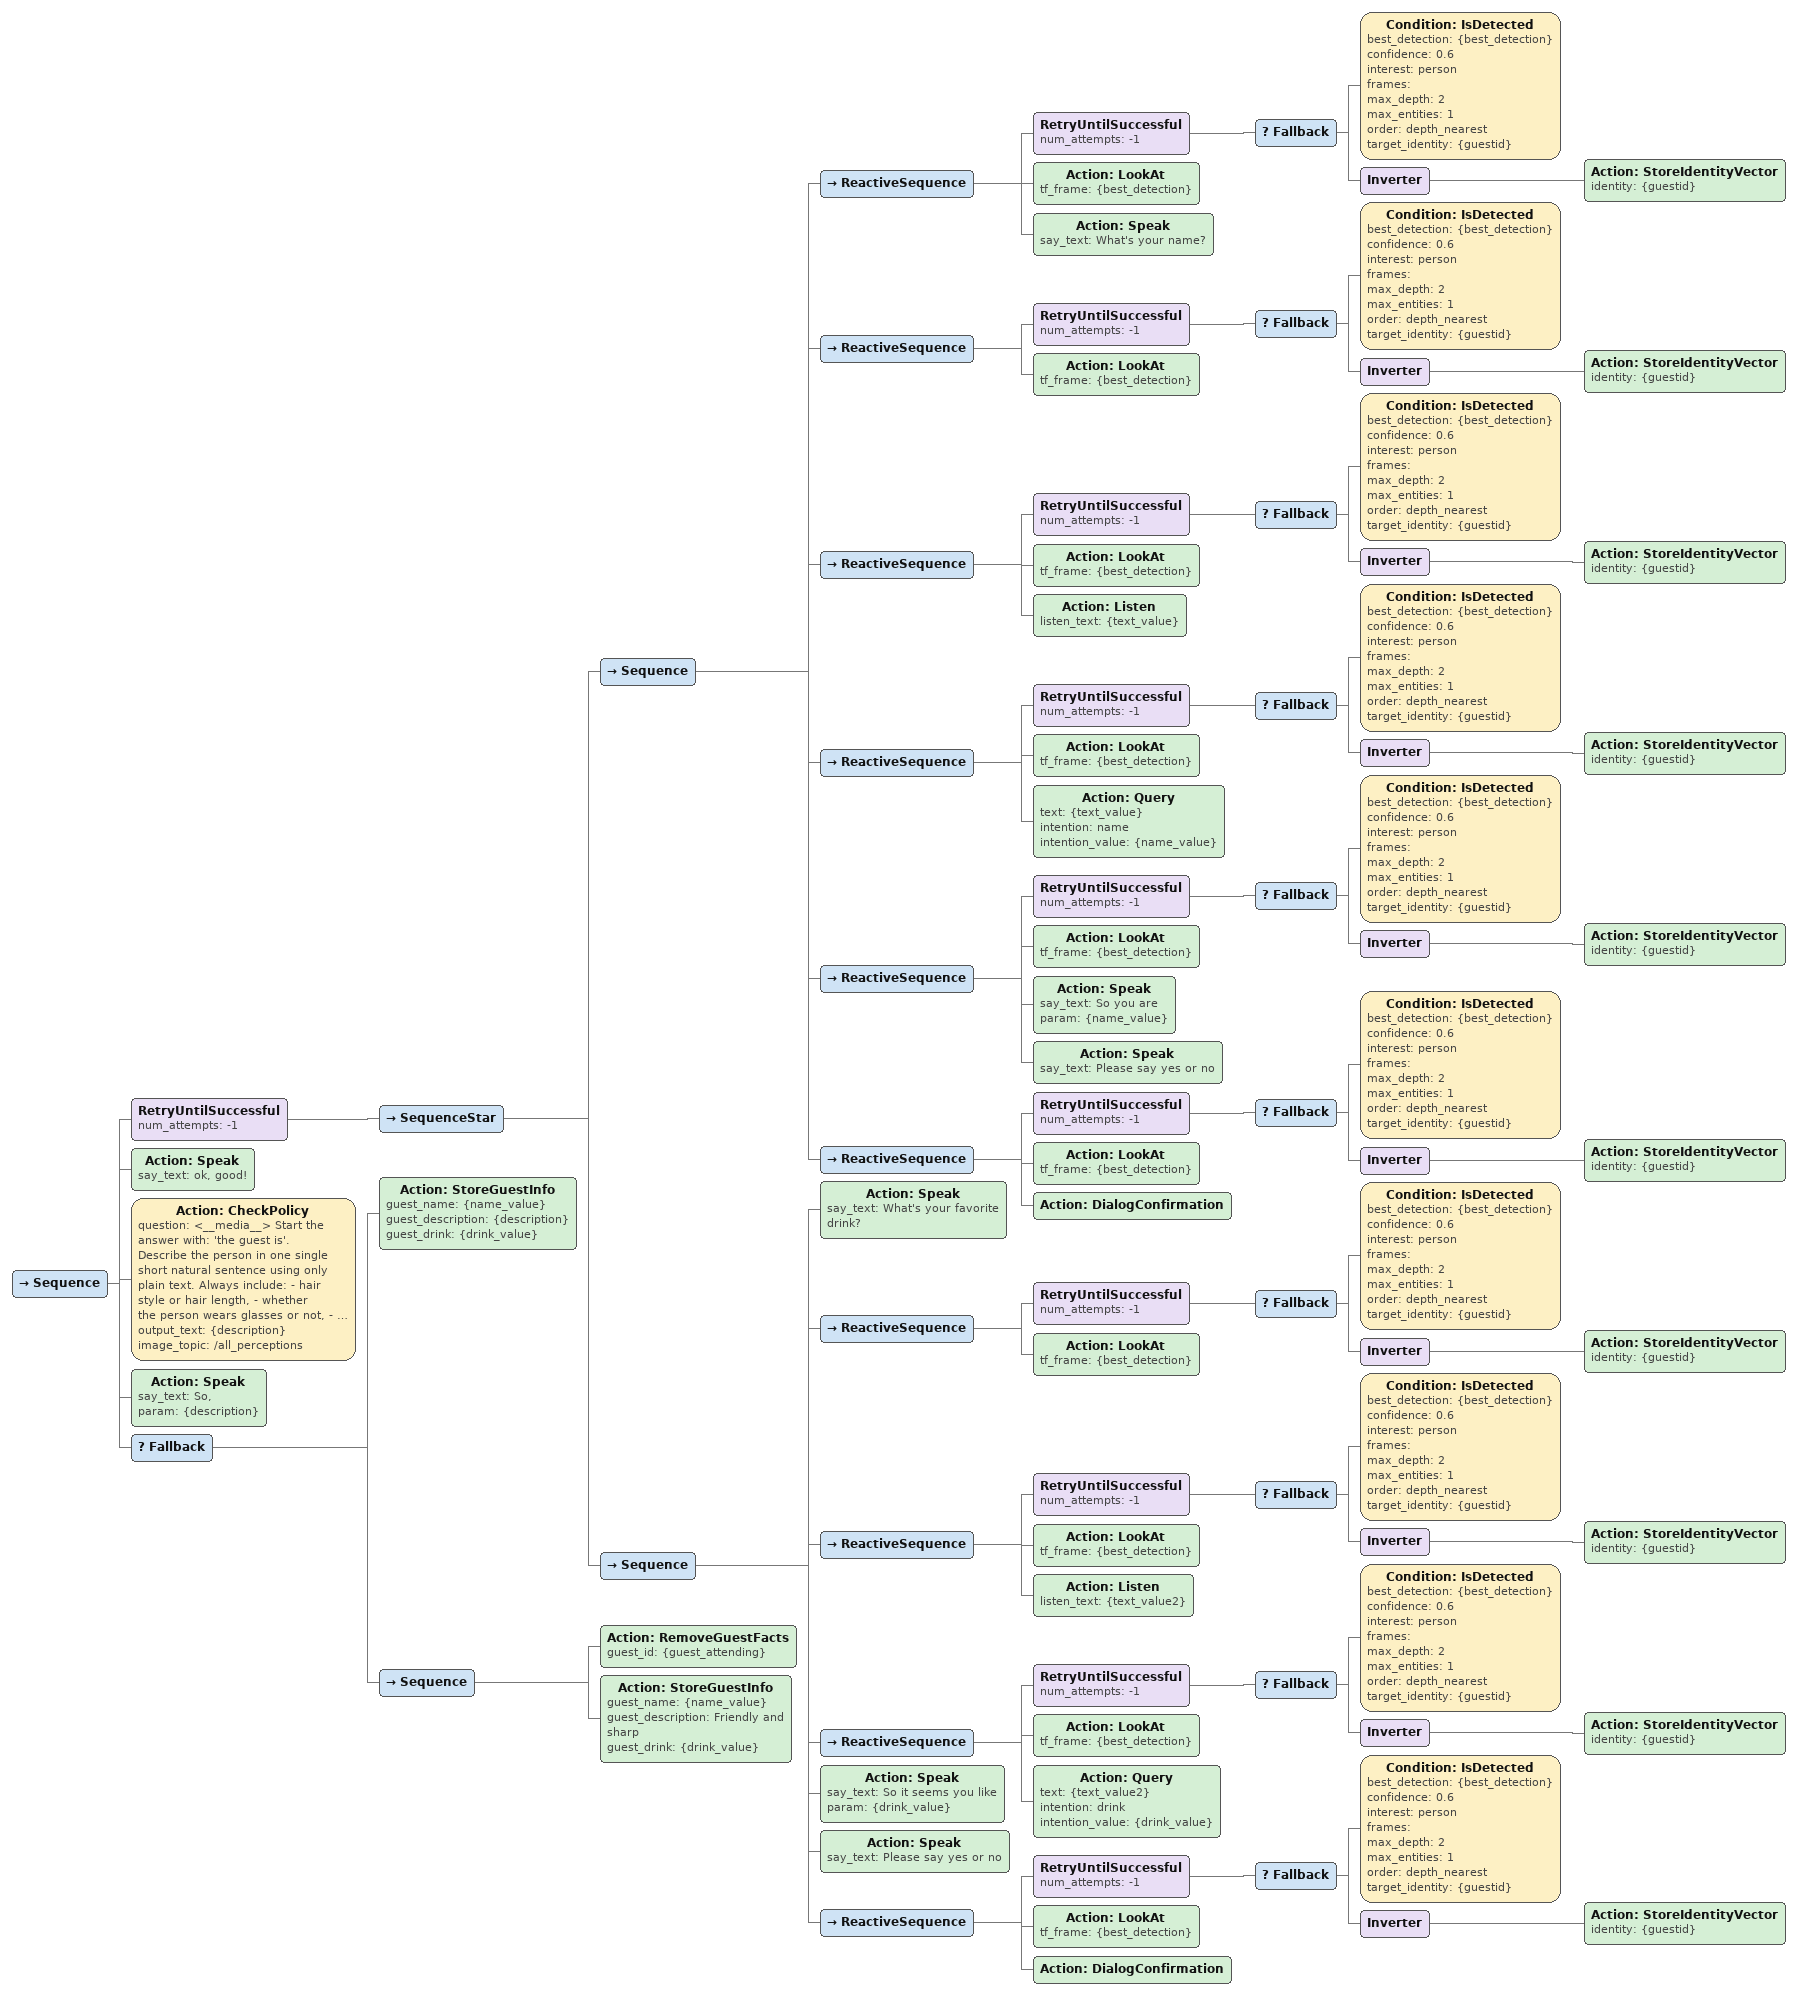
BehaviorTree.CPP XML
<Sequence>
    <RetryUntilSuccessful num_attempts="-1">
            <SequenceStar>
                <Sequence>
                    <ReactiveSequence>
                        <RetryUntilSuccessful num_attempts="-1">
                            <Fallback>
                                <Condition ID="IsDetected" best_detection="{best_detection}" confidence="0.6" interest="person" frames="" max_depth="2" max_entities="1" order="depth_nearest" target_identity="{guestid}"/>
                                <Inverter>
                                    <Action ID="StoreIdentityVector" identity="{guestid}"/>
                                </Inverter>
                            </Fallback>
                        </RetryUntilSuccessful>
                        <Action ID="LookAt" tf_frame="{best_detection}"/>
                        <Action ID="Speak" say_text="What's your name?"/>
                    </ReactiveSequence>

                    <ReactiveSequence>
                        <RetryUntilSuccessful num_attempts="-1">
                            <Fallback>
                                <Condition ID="IsDetected" best_detection="{best_detection}" confidence="0.6" interest="person" frames="" max_depth="2" max_entities="1" order="depth_nearest" target_identity="{guestid}"/>
                                <Inverter>
                                    <Action ID="StoreIdentityVector" identity="{guestid}"/>
                                </Inverter>
                            </Fallback>
                        </RetryUntilSuccessful>
                        <Action ID="LookAt" tf_frame="{best_detection}"/>

                    </ReactiveSequence>

                    <ReactiveSequence>
                        <RetryUntilSuccessful num_attempts="-1">
                            <Fallback>
                                <Condition ID="IsDetected" best_detection="{best_detection}" confidence="0.6" interest="person" frames="" max_depth="2" max_entities="1" order="depth_nearest" target_identity="{guestid}"/>
                                <Inverter>
                                    <Action ID="StoreIdentityVector" identity="{guestid}"/>
                                </Inverter>
                            </Fallback>
                        </RetryUntilSuccessful>
                        <Action ID="LookAt" tf_frame="{best_detection}"/>

                        <Action ID="Listen" listen_text="{text_value}"/>
                    </ReactiveSequence>

                    <ReactiveSequence>
                        <RetryUntilSuccessful num_attempts="-1">
                            <Fallback>
                                <Condition ID="IsDetected" best_detection="{best_detection}" confidence="0.6" interest="person" frames="" max_depth="2" max_entities="1" order="depth_nearest" target_identity="{guestid}"/>
                                <Inverter>
                                    <Action ID="StoreIdentityVector" identity="{guestid}"/>
                                </Inverter>
                            </Fallback>
                        </RetryUntilSuccessful>
                        <Action ID="LookAt" tf_frame="{best_detection}"/>

                        <Action ID="Query" text="{text_value}" intention="name" intention_value="{name_value}"/>
                    </ReactiveSequence>

                    <ReactiveSequence>
                        <RetryUntilSuccessful num_attempts="-1">
                            <Fallback>
                                <Condition ID="IsDetected" best_detection="{best_detection}" confidence="0.6" interest="person" frames="" max_depth="2" max_entities="1" order="depth_nearest" target_identity="{guestid}"/>
                                <Inverter>
                                    <Action ID="StoreIdentityVector" identity="{guestid}"/>
                                </Inverter>
                            </Fallback>
                        </RetryUntilSuccessful>
                        <Action ID="LookAt" tf_frame="{best_detection}"/>

                        <Action ID="Speak" say_text="So you are" param="{name_value}"/>
                        <Action ID="Speak" say_text="Please say yes or no"/>
                    </ReactiveSequence>

                    <ReactiveSequence>
                        <RetryUntilSuccessful num_attempts="-1">
                            <Fallback>
                                <Condition ID="IsDetected" best_detection="{best_detection}" confidence="0.6" interest="person" frames="" max_depth="2" max_entities="1" order="depth_nearest" target_identity="{guestid}"/>
                                <Inverter>
                                    <Action ID="StoreIdentityVector" identity="{guestid}"/>
                                </Inverter>
                            </Fallback>
                        </RetryUntilSuccessful>
                        <Action ID="LookAt" tf_frame="{best_detection}"/>

                        <Action ID="DialogConfirmation"/>
                    </ReactiveSequence>
                </Sequence>

                <Sequence>
                    <Action ID="Speak" say_text="What's your favorite drink?"/>
                <ReactiveSequence>
                    <RetryUntilSuccessful num_attempts="-1">
                        <Fallback>
                            <Condition ID="IsDetected" best_detection="{best_detection}" confidence="0.6" interest="person" frames="" max_depth="2" max_entities="1" order="depth_nearest" target_identity="{guestid}"/>
                            <Inverter>
                                <Action ID="StoreIdentityVector" identity="{guestid}"/>
                            </Inverter>
                        </Fallback>
                    </RetryUntilSuccessful>
                    <Action ID="LookAt" tf_frame="{best_detection}"/>

                </ReactiveSequence>

                <ReactiveSequence>
                    <RetryUntilSuccessful num_attempts="-1">
                        <Fallback>
                            <Condition ID="IsDetected" best_detection="{best_detection}" confidence="0.6" interest="person" frames="" max_depth="2" max_entities="1" order="depth_nearest" target_identity="{guestid}"/>
                            <Inverter>
                                <Action ID="StoreIdentityVector" identity="{guestid}"/>
                            </Inverter>
                        </Fallback>
                    </RetryUntilSuccessful>
                    <Action ID="LookAt" tf_frame="{best_detection}"/>

                    <Action ID="Listen" listen_text="{text_value2}"/>
                </ReactiveSequence>

                <ReactiveSequence>
                    <RetryUntilSuccessful num_attempts="-1">
                        <Fallback>
                            <Condition ID="IsDetected" best_detection="{best_detection}" confidence="0.6" interest="person" frames="" max_depth="2" max_entities="1" order="depth_nearest" target_identity="{guestid}"/>
                            <Inverter>
                                <Action ID="StoreIdentityVector" identity="{guestid}"/>
                            </Inverter>
                        </Fallback>
                    </RetryUntilSuccessful>
                    <Action ID="LookAt" tf_frame="{best_detection}"/>

                    <Action ID="Query" text="{text_value2}" intention="drink" intention_value="{drink_value}"/>
                </ReactiveSequence>

                <Action ID="Speak" say_text="So it seems you like " param="{drink_value}"/>
                <Action ID="Speak" say_text="Please say yes or no"/>

                <ReactiveSequence>
                    <RetryUntilSuccessful num_attempts="-1">
                        <Fallback>
                            <Condition ID="IsDetected" best_detection="{best_detection}" confidence="0.6" interest="person" frames="" max_depth="2" max_entities="1" order="depth_nearest" target_identity="{guestid}"/>
                            <Inverter>
                                <Action ID="StoreIdentityVector" identity="{guestid}"/>
                            </Inverter>
                        </Fallback>
                    </RetryUntilSuccessful>
                    <Action ID="LookAt" tf_frame="{best_detection}"/>

                    <Action ID="DialogConfirmation"/>
                </ReactiveSequence>

                </Sequence>
            </SequenceStar>
    </RetryUntilSuccessful>
    <Action ID="Speak" say_text="ok, good!"/>
        <Action ID="CheckPolicy" question="&lt;__media__>                                                     Start the answer with: 'the guest is'.                                                     Describe the person in one single short natural sentence using only plain text.                                                      Always include:                                                     - hair style or hair length,                                                     - whether the person wears glasses or not,                                                     - clothing color,                                                     - and one more visible detail such as accessory, or clothing type.                                                      Strict rules:                                                     - Output exactly one brief sentence.                                                     - Output plain text only.                                                     - Do not output JSON.                                                     - Do not output bullet points.                                                     - Do not output lists.                                                      Return only the final sentence." output_text="{description}" image_topic="/all_perceptions"/>
    <Action ID="Speak" say_text="So, " param="{description}"/>
    <Fallback>
        <Action ID="StoreGuestInfo" guest_name="{name_value}" guest_description="{description}" guest_drink="{drink_value}"/>
        <Sequence>
            <Action ID="RemoveGuestFacts" guest_id="{guest_attending}"/>
            <Action ID="StoreGuestInfo" guest_name="{name_value}" guest_description="Friendly and sharp" guest_drink="{drink_value}"/>
        </Sequence>
    </Fallback>
</Sequence>
